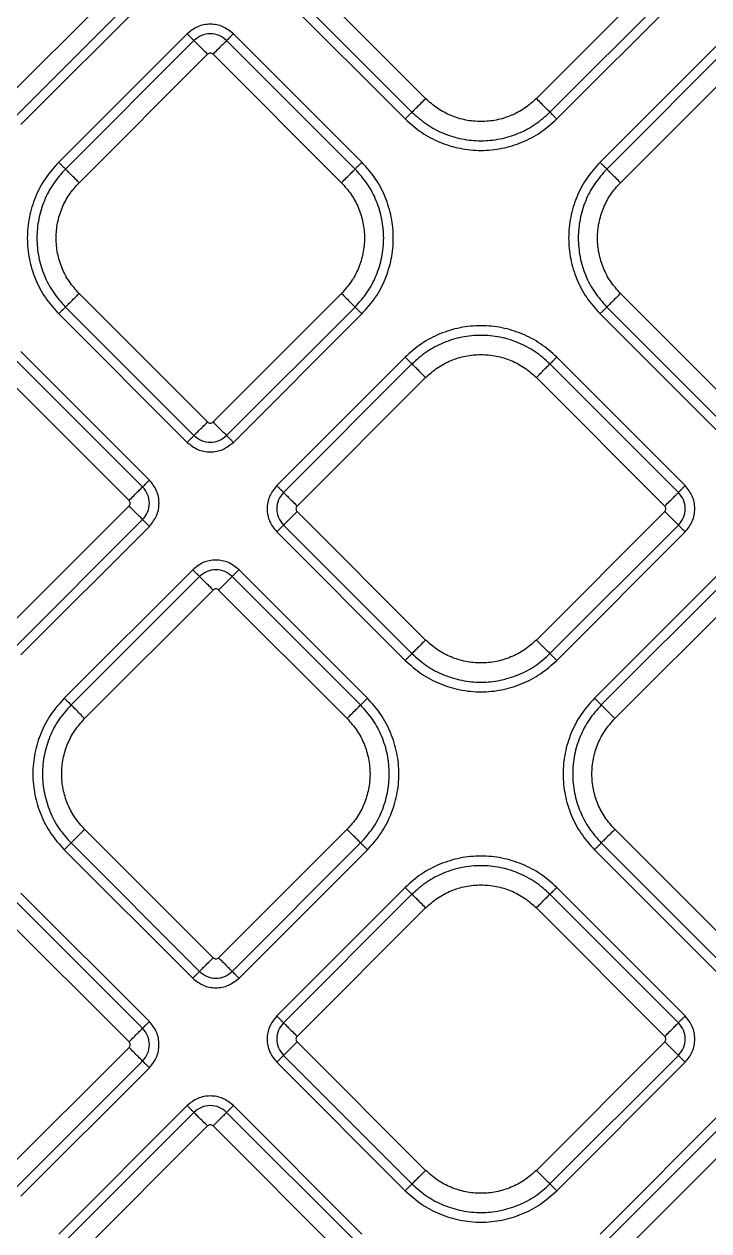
# Model space of a CAD drawing. Extents: x 943 to 1030, y 781 to 934.
# Drawn here: x 984.43 to 987.94, y 844.61 to 850.8 of the extents above; entities that cross this region are included whole.
import ezdxf

# ---------------------------------------------------------------- set-up
doc = ezdxf.new("R2010")
doc.units = 0
doc.header["$MEASUREMENT"] = 0
doc.layers.add('1', color=4, linetype='Continuous')

# ---------------------------------------------------------------- blocks, each defined once
blk = doc.blocks.new('AIRA')
at = {"layer": '1', "color": 3, "linetype": 'Continuous', "lineweight": 25}
for p, q in [((43.3118, 47.2516), (42.653, 47.9105)), ((44.5388, 47.9105), (43.88, 47.2516)), ((41.7908, 47.882), (41.1319, 47.2231)), ((42.5833, 47.8407), (43.2421, 47.1819)), ((43.9497, 47.1819), (44.6085, 47.8407)), ((41.2017, 47.1534), (41.8605, 47.8122)), ((41.2365, 47.1185), (41.8954, 47.7774)), ((42.5484, 47.8059), (43.2073, 47.147)), ((43.9846, 47.147), (44.6434, 47.8059)), ((42.0889, 47.5838), (41.4301, 46.925)), ((42.1238, 47.549), (41.4649, 46.8901)), ((42.9503, 46.8901), (42.2915, 47.549)), ((42.9852, 46.925), (42.3264, 47.5838)), ((44.8654, 47.5838), (44.2066, 46.925)), ((44.9003, 47.549), (44.2415, 46.8902)), ((41.5347, 46.8204), (42.1935, 47.4792)), ((42.2218, 47.4792), (42.8806, 46.8204)), ((44.3112, 46.8204), (44.97, 47.4793)), ((42.1935, 45.5934), (41.5347, 46.2523)), ((42.8806, 46.2523), (42.2218, 45.5934)), ((44.97, 45.5935), (44.3112, 46.2523)), ((41.4649, 46.1825), (42.1238, 45.5237)), ((42.2915, 45.5237), (42.9503, 46.1825)), ((44.2415, 46.1826), (44.9003, 45.5237)), ((41.4301, 46.1477), (42.0889, 45.4888)), ((42.3264, 45.4888), (42.9852, 46.1477)), ((44.2066, 46.1477), (44.8654, 45.4889)), ((41.8605, 45.2605), (41.2017, 45.9193)), ((41.8954, 45.2953), (41.2366, 45.9542)), ((43.2072, 45.9257), (42.5484, 45.2668)), ((44.6434, 45.2668), (43.9845, 45.9257)), ((43.2421, 45.8908), (42.5833, 45.232)), ((44.6085, 45.232), (43.9497, 45.8908)), ((41.132, 45.8496), (41.7908, 45.1907)), ((42.653, 45.1622), (43.3118, 45.8211)), ((43.8799, 45.8211), (44.5388, 45.1622)), ((41.7908, 45.1625), (41.132, 44.5036)), ((43.3118, 44.4751), (42.653, 45.134)), ((44.5388, 45.134), (43.8799, 44.4751)), ((41.2017, 44.4339), (41.8605, 45.0927)), ((41.2366, 44.399), (41.8954, 45.0579)), ((42.5833, 45.0642), (43.2421, 44.4054)), ((43.9497, 44.4054), (44.6085, 45.0642)), ((42.5484, 45.0294), (43.2072, 44.3705)), ((43.9845, 44.3705), (44.6434, 45.0294)), ((42.1174, 44.8358), (41.4586, 44.177)), ((43.0137, 44.177), (42.3549, 44.8358)), ((44.8369, 44.8358), (44.1781, 44.177)), ((42.1523, 44.801), (41.4935, 44.1422)), ((42.9788, 44.1422), (42.32, 44.801)), ((44.8718, 44.801), (44.2129, 44.1421)), ((41.5632, 44.0724), (42.222, 44.7313)), ((42.2503, 44.7313), (42.9091, 44.0724)), ((44.2827, 44.0724), (44.9415, 44.7312)), ((42.222, 42.8455), (41.5632, 43.5043)), ((42.9091, 43.5043), (42.2503, 42.8455)), ((44.9415, 42.8454), (44.2827, 43.5043)), ((41.4586, 43.3997), (42.1174, 42.7409)), ((41.4935, 43.4346), (42.1523, 42.7757)), ((42.32, 42.7757), (42.9788, 43.4346)), ((42.3549, 42.7409), (43.0137, 43.3997)), ((44.1781, 43.3997), (44.8369, 42.7408)), ((44.2129, 43.4345), (44.8718, 42.7757)), ((43.2073, 43.2062), (42.5484, 42.5473)), ((44.6434, 42.5473), (43.9846, 43.2062)), ((41.8605, 42.484), (41.2017, 43.1428)), ((41.8954, 42.5188), (41.2365, 43.1777)), ((43.2421, 43.1713), (42.5833, 42.5125)), ((44.6085, 42.5125), (43.9497, 43.1713)), ((41.1319, 43.0731), (41.7908, 42.4142)), ((42.653, 42.4427), (43.3118, 43.1016)), ((43.88, 43.1016), (44.5388, 42.4427)), ((43.3118, 41.7556), (42.653, 42.4145)), ((44.5388, 42.4145), (43.88, 41.7556)), ((41.7908, 42.386), (41.1319, 41.7271)), ((42.5833, 42.3447), (43.2421, 41.6859)), ((43.9497, 41.6859), (44.6085, 42.3447)), ((41.2017, 41.6574), (41.8605, 42.3162)), ((41.2365, 41.6225), (41.8954, 42.2814)), ((42.5484, 42.3099), (43.2073, 41.651)), ((43.9846, 41.651), (44.6434, 42.3099)), ((42.0889, 42.0878), (41.4301, 41.429)), ((42.9852, 41.429), (42.3264, 42.0878)), ((44.8654, 42.0878), (44.2066, 41.429)), ((42.1238, 42.053), (41.4649, 41.3941)), ((42.9503, 41.3941), (42.2915, 42.053)), ((44.9003, 42.053), (44.2415, 41.3942)), ((41.5347, 41.3244), (42.1935, 41.9832)), ((42.2218, 41.9832), (42.8806, 41.3244)), ((44.3112, 41.3244), (44.97, 41.9833))]:
    blk.add_line(p, q, dxfattribs=at)
for points, knots in [([(42.3264, 47.5838), (42.309, 47.5976), (42.2742, 47.625), (42.2076, 47.637), (42.1409, 47.625), (42.1063, 47.5975), (42.0889, 47.5838)], [0, 0, 0, 0, 0.250225, 0.500436, 0.750211, 1, 1, 1, 1]), ([(42.2915, 47.549), (42.2793, 47.5586), (42.2547, 47.578), (42.2076, 47.5865), (42.1605, 47.5781), (42.136, 47.5587), (42.1238, 47.549)], [0, 0, 0, 0, 0.249635, 0.500178, 0.750078, 1, 1, 1, 1]), ([(42.2218, 47.4792), (42.2197, 47.4809), (42.2156, 47.4842), (42.2076, 47.4856), (42.1997, 47.4842), (42.1956, 47.4809), (42.1935, 47.4792)], [0, 0, 0, 0, 0.2500103, 0.5, 0.7499897, 1, 1, 1, 1]), ([(42.1935, 45.5934), (42.1956, 45.5918), (42.1997, 45.5885), (42.2076, 45.5871), (42.2156, 45.5885), (42.2197, 45.5918), (42.2218, 45.5934)], [0, 0, 0, 0, 0.25001, 0.5, 0.74999, 1, 1, 1, 1]), ([(42.0889, 45.4888), (42.1063, 45.4751), (42.141, 45.4476), (42.2077, 45.4357), (42.2744, 45.4477), (42.309, 45.4751), (42.3264, 45.4888)], [0, 0, 0, 0, 0.250225, 0.500436, 0.750211, 1, 1, 1, 1]), ([(42.1238, 45.5237), (42.136, 45.514), (42.1606, 45.4946), (42.2076, 45.4861), (42.2548, 45.4946), (42.2792, 45.514), (42.2915, 45.5237)], [0, 0, 0, 0, 0.249635, 0.500178, 0.750078, 1, 1, 1, 1]), ([(41.8605, 45.0927), (41.8702, 45.105), (41.8896, 45.1295), (41.8981, 45.1766), (41.8896, 45.2237), (41.8702, 45.2482), (41.8605, 45.2605)], [0, 0, 0, 0, 0.2496354, 0.5001783, 0.7500779, 1, 1, 1, 1]), ([(41.8954, 45.0579), (41.9091, 45.0753), (41.9366, 45.11), (41.9486, 45.1767), (41.9366, 45.2433), (41.9091, 45.278), (41.8954, 45.2953)], [0, 0, 0, 0, 0.250225, 0.500436, 0.750211, 1, 1, 1, 1]), ([(42.5484, 45.2668), (42.5347, 45.2494), (42.5072, 45.2147), (42.4952, 45.148), (42.5072, 45.0814), (42.5347, 45.0467), (42.5484, 45.0294)], [0, 0, 0, 0, 0.250225, 0.500436, 0.750211, 1, 1, 1, 1]), ([(44.6434, 45.0294), (44.6571, 45.0467), (44.6846, 45.0815), (44.6965, 45.1482), (44.6845, 45.2148), (44.6571, 45.2495), (44.6434, 45.2668)], [0, 0, 0, 0, 0.250225, 0.500436, 0.750211, 1, 1, 1, 1]), ([(41.7908, 45.1625), (41.7925, 45.1645), (41.7957, 45.1687), (41.7971, 45.1766), (41.7957, 45.1845), (41.7925, 45.1887), (41.7908, 45.1907)], [0, 0, 0, 0, 0.25001, 0.5, 0.74999, 1, 1, 1, 1]), ([(42.5833, 45.232), (42.5736, 45.2197), (42.5542, 45.1952), (42.5457, 45.1481), (42.5541, 45.101), (42.5735, 45.0765), (42.5833, 45.0642)], [0, 0, 0, 0, 0.249635, 0.500178, 0.750078, 1, 1, 1, 1]), ([(44.6085, 45.0642), (44.6182, 45.0765), (44.6376, 45.101), (44.6461, 45.1481), (44.6376, 45.1952), (44.6182, 45.2197), (44.6085, 45.232)], [0, 0, 0, 0, 0.249635, 0.500178, 0.750078, 1, 1, 1, 1]), ([(42.653, 45.1622), (42.6513, 45.1602), (42.6481, 45.156), (42.6467, 45.1481), (42.6481, 45.1401), (42.6513, 45.136), (42.653, 45.134)], [0, 0, 0, 0, 0.25001, 0.5, 0.74999, 1, 1, 1, 1]), ([(44.5388, 45.134), (44.5404, 45.136), (44.5437, 45.1401), (44.5451, 45.1481), (44.5437, 45.156), (44.5404, 45.1602), (44.5388, 45.1622)], [0, 0, 0, 0, 0.2500103, 0.5, 0.7499897, 1, 1, 1, 1]), ([(42.3549, 44.8358), (42.3375, 44.8496), (42.3027, 44.8771), (42.2361, 44.889), (42.1694, 44.877), (42.1348, 44.8496), (42.1174, 44.8358)], [0, 0, 0, 0, 0.250225, 0.500436, 0.750211, 1, 1, 1, 1]), ([(42.32, 44.801), (42.3078, 44.8107), (42.2832, 44.8301), (42.2361, 44.8385), (42.189, 44.8301), (42.1645, 44.8107), (42.1523, 44.801)], [0, 0, 0, 0, 0.249635, 0.500178, 0.750078, 1, 1, 1, 1]), ([(42.2503, 44.7313), (42.2482, 44.7329), (42.2441, 44.7362), (42.2361, 44.7376), (42.2282, 44.7362), (42.2241, 44.7329), (42.222, 44.7313)], [0, 0, 0, 0, 0.25001, 0.5, 0.74999, 1, 1, 1, 1]), ([(42.222, 42.8455), (42.2241, 42.8438), (42.2282, 42.8405), (42.2361, 42.8391), (42.2441, 42.8405), (42.2482, 42.8438), (42.2503, 42.8455)], [0, 0, 0, 0, 0.25001, 0.5, 0.74999, 1, 1, 1, 1]), ([(42.1523, 42.7757), (42.1645, 42.7661), (42.1891, 42.7467), (42.2361, 42.7382), (42.2833, 42.7466), (42.3078, 42.766), (42.32, 42.7757)], [0, 0, 0, 0, 0.249635, 0.500178, 0.750078, 1, 1, 1, 1]), ([(42.1174, 42.7409), (42.1348, 42.7271), (42.1696, 42.6997), (42.2362, 42.6877), (42.3029, 42.6997), (42.3375, 42.7272), (42.3549, 42.7409)], [0, 0, 0, 0, 0.250225, 0.500436, 0.750211, 1, 1, 1, 1]), ([(41.8954, 42.2814), (41.9091, 42.2987), (41.9366, 42.3335), (41.9485, 42.4002), (41.9365, 42.4668), (41.9091, 42.5015), (41.8954, 42.5188)], [0, 0, 0, 0, 0.250225, 0.500436, 0.750211, 1, 1, 1, 1]), ([(42.5484, 42.5473), (42.5347, 42.5299), (42.5072, 42.4952), (42.4953, 42.4285), (42.5072, 42.3619), (42.5347, 42.3272), (42.5484, 42.3099)], [0, 0, 0, 0, 0.250225, 0.500436, 0.750211, 1, 1, 1, 1]), ([(42.5833, 42.5125), (42.5736, 42.5002), (42.5542, 42.4757), (42.5457, 42.4286), (42.5542, 42.3815), (42.5736, 42.357), (42.5833, 42.3447)], [0, 0, 0, 0, 0.249635, 0.500178, 0.750078, 1, 1, 1, 1]), ([(44.6085, 42.3447), (44.6182, 42.357), (44.6376, 42.3815), (44.6461, 42.4286), (44.6376, 42.4757), (44.6182, 42.5002), (44.6085, 42.5125)], [0, 0, 0, 0, 0.249635, 0.500178, 0.750078, 1, 1, 1, 1]), ([(44.6434, 42.3099), (44.6571, 42.3273), (44.6846, 42.362), (44.6966, 42.4287), (44.6846, 42.4953), (44.6571, 42.53), (44.6434, 42.5473)], [0, 0, 0, 0, 0.250225, 0.500436, 0.750211, 1, 1, 1, 1]), ([(41.8605, 42.3162), (41.8702, 42.3285), (41.8896, 42.353), (41.8981, 42.4001), (41.8896, 42.4472), (41.8702, 42.4717), (41.8605, 42.484)], [0, 0, 0, 0, 0.249635, 0.500178, 0.750078, 1, 1, 1, 1]), ([(41.7908, 42.386), (41.7924, 42.388), (41.7957, 42.3921), (41.7971, 42.4001), (41.7957, 42.408), (41.7924, 42.4122), (41.7908, 42.4142)], [0, 0, 0, 0, 0.25001, 0.5, 0.74999, 1, 1, 1, 1]), ([(42.653, 42.4427), (42.6514, 42.4407), (42.6481, 42.4365), (42.6467, 42.4286), (42.6481, 42.4207), (42.6514, 42.4165), (42.653, 42.4145)], [0, 0, 0, 0, 0.25001, 0.5, 0.74999, 1, 1, 1, 1]), ([(44.5388, 42.4145), (44.5405, 42.4165), (44.5437, 42.4207), (44.5451, 42.4286), (44.5437, 42.4365), (44.5405, 42.4407), (44.5388, 42.4427)], [0, 0, 0, 0, 0.2500103, 0.5, 0.7499897, 1, 1, 1, 1]), ([(42.3264, 42.0878), (42.309, 42.1016), (42.2742, 42.129), (42.2076, 42.141), (42.1409, 42.129), (42.1063, 42.1015), (42.0889, 42.0878)], [0, 0, 0, 0, 0.250225, 0.500436, 0.750211, 1, 1, 1, 1]), ([(42.2915, 42.053), (42.2793, 42.0626), (42.2547, 42.082), (42.2076, 42.0905), (42.1605, 42.0821), (42.136, 42.0627), (42.1238, 42.053)], [0, 0, 0, 0, 0.2496354, 0.5001783, 0.7500779, 1, 1, 1, 1]), ([(42.2218, 41.9832), (42.2197, 41.9849), (42.2156, 41.9882), (42.2076, 41.9896), (42.1997, 41.9882), (42.1956, 41.9849), (42.1935, 41.9832)], [0, 0, 0, 0, 0.2500103, 0.5, 0.7499897, 1, 1, 1, 1])]:
    blk.add_open_spline(points, degree=3, knots=knots, dxfattribs=at)
for points in [[(42.0889, 47.5838), (42.0931, 47.5797), (42.1013, 47.5714), (42.1122, 47.5606), (42.1205, 47.5523), (42.1227, 47.5501), (42.1238, 47.549)], [(42.1935, 47.4792), (42.1852, 47.4875), (42.1687, 47.5041), (42.147, 47.5257), (42.1304, 47.5423), (42.126, 47.5467), (42.1238, 47.549)], [(42.2915, 47.549), (42.2893, 47.5467), (42.2849, 47.5423), (42.2683, 47.5257), (42.2466, 47.5041), (42.2301, 47.4875), (42.2218, 47.4792)], [(42.3264, 47.5838), (42.3222, 47.5797), (42.3139, 47.5714), (42.3031, 47.5606), (42.2948, 47.5523), (42.2926, 47.5501), (42.2915, 47.549)], [(43.3118, 47.2516), (43.3036, 47.2434), (43.287, 47.2268), (43.2654, 47.2051), (43.2488, 47.1885), (43.2443, 47.1841), (43.2421, 47.1819)], [(43.88, 47.2516), (43.8603, 47.2341), (43.821, 47.199), (43.7505, 47.1623), (43.6748, 47.1391), (43.5959, 47.1314), (43.517, 47.1391), (43.4413, 47.1623), (43.3708, 47.199), (43.3315, 47.2341), (43.3118, 47.2516)], [(43.88, 47.2516), (43.8883, 47.2434), (43.9048, 47.2268), (43.9265, 47.2051), (43.9431, 47.1885), (43.9475, 47.1841), (43.9497, 47.1819)], [(43.2073, 47.147), (43.2114, 47.1512), (43.2197, 47.1595), (43.2305, 47.1703), (43.2388, 47.1786), (43.241, 47.1808), (43.2421, 47.1819)], [(43.2421, 47.1819), (43.2666, 47.1601), (43.3155, 47.1164), (43.4034, 47.0706), (43.4976, 47.0418), (43.5959, 47.0322), (43.6942, 47.0418), (43.7884, 47.0706), (43.8763, 47.1164), (43.9252, 47.1601), (43.9497, 47.1819)], [(43.9846, 47.147), (43.9804, 47.1512), (43.9721, 47.1595), (43.9613, 47.1703), (43.953, 47.1786), (43.9508, 47.1808), (43.9497, 47.1819)], [(43.2073, 47.147), (43.2341, 47.1231), (43.2879, 47.0751), (43.3844, 47.0248), (43.4879, 46.9931), (43.5959, 46.9825), (43.7039, 46.9931), (43.8074, 47.0248), (43.9039, 47.0751), (43.9577, 47.1231), (43.9846, 47.147)], [(41.4301, 46.925), (41.4061, 46.8981), (41.3581, 46.8443), (41.3078, 46.7478), (41.2761, 46.6443), (41.2656, 46.5363), (41.2761, 46.4284), (41.3078, 46.3248), (41.3581, 46.2283), (41.4061, 46.1746), (41.4301, 46.1477)], [(41.4301, 46.925), (41.4342, 46.9208), (41.4425, 46.9126), (41.4533, 46.9017), (41.4616, 46.8934), (41.4638, 46.8912), (41.4649, 46.8901)], [(42.9852, 46.925), (42.9811, 46.9208), (42.9728, 46.9126), (42.962, 46.9017), (42.9537, 46.8934), (42.9514, 46.8912), (42.9503, 46.8901)], [(42.9852, 46.1477), (43.0092, 46.1746), (43.0572, 46.2283), (43.1074, 46.3248), (43.1391, 46.4284), (43.1497, 46.5363), (43.1391, 46.6443), (43.1074, 46.7478), (43.0572, 46.8443), (43.0092, 46.8981), (42.9852, 46.925)], [(44.2066, 46.925), (44.1826, 46.8981), (44.1346, 46.8444), (44.0844, 46.7479), (44.0526, 46.6443), (44.0421, 46.5364), (44.0526, 46.4284), (44.0844, 46.3249), (44.1346, 46.2284), (44.1826, 46.1746), (44.2066, 46.1477)], [(44.2066, 46.925), (44.2107, 46.9209), (44.219, 46.9126), (44.2298, 46.9018), (44.2381, 46.8935), (44.2403, 46.8913), (44.2415, 46.8902)], [(41.4649, 46.8901), (41.4431, 46.8656), (41.3994, 46.8167), (41.3537, 46.7289), (41.3248, 46.6346), (41.3152, 46.5363), (41.3248, 46.4381), (41.3537, 46.3438), (41.3994, 46.256), (41.4431, 46.207), (41.4649, 46.1825)], [(41.5347, 46.8204), (41.5264, 46.8287), (41.5098, 46.8452), (41.4882, 46.8669), (41.4716, 46.8835), (41.4672, 46.8879), (41.4649, 46.8901)], [(42.8806, 46.8204), (42.8889, 46.8287), (42.9054, 46.8452), (42.9271, 46.8669), (42.9437, 46.8835), (42.9481, 46.8879), (42.9503, 46.8901)], [(42.9503, 46.1825), (42.9722, 46.207), (43.0159, 46.256), (43.0616, 46.3438), (43.0905, 46.4381), (43.1001, 46.5363), (43.0905, 46.6346), (43.0616, 46.7289), (43.0159, 46.8167), (42.9722, 46.8656), (42.9503, 46.8901)], [(44.2415, 46.8902), (44.2196, 46.8657), (44.1759, 46.8167), (44.1302, 46.7289), (44.1013, 46.6346), (44.0917, 46.5364), (44.1013, 46.4381), (44.1302, 46.3438), (44.1759, 46.256), (44.2196, 46.207), (44.2415, 46.1826)], [(44.3112, 46.8204), (44.3029, 46.8287), (44.2863, 46.8453), (44.2647, 46.8669), (44.2481, 46.8835), (44.2437, 46.8879), (44.2415, 46.8902)], [(41.5347, 46.2523), (41.5171, 46.2719), (41.4821, 46.3112), (41.4453, 46.3817), (41.4221, 46.4574), (41.4144, 46.5363), (41.4221, 46.6152), (41.4453, 46.6909), (41.4821, 46.7615), (41.5171, 46.8007), (41.5347, 46.8204)], [(42.8806, 46.8204), (42.8981, 46.8007), (42.9332, 46.7615), (42.97, 46.6909), (42.9931, 46.6152), (43.0008, 46.5363), (42.9931, 46.4574), (42.97, 46.3817), (42.9332, 46.3112), (42.8981, 46.2719), (42.8806, 46.2523)], [(44.3112, 46.2523), (44.2936, 46.2719), (44.2586, 46.3112), (44.2218, 46.3818), (44.1987, 46.4575), (44.1909, 46.5364), (44.1987, 46.6153), (44.2218, 46.691), (44.2586, 46.7615), (44.2936, 46.8008), (44.3112, 46.8204)], [(41.4649, 46.1825), (41.4672, 46.1848), (41.4716, 46.1892), (41.4882, 46.2058), (41.5098, 46.2274), (41.5264, 46.244), (41.5347, 46.2523)], [(42.8806, 46.2523), (42.8889, 46.244), (42.9054, 46.2274), (42.9271, 46.2058), (42.9437, 46.1892), (42.9481, 46.1848), (42.9503, 46.1825)], [(44.3112, 46.2523), (44.3029, 46.244), (44.2863, 46.2275), (44.2647, 46.2058), (44.2481, 46.1892), (44.2437, 46.1848), (44.2415, 46.1826)], [(41.4649, 46.1825), (41.4638, 46.1814), (41.4616, 46.1792), (41.4533, 46.1709), (41.4425, 46.1601), (41.4342, 46.1518), (41.4301, 46.1477)], [(42.9852, 46.1477), (42.9811, 46.1518), (42.9728, 46.1601), (42.962, 46.1709), (42.9537, 46.1792), (42.9514, 46.1814), (42.9503, 46.1825)], [(44.2066, 46.1477), (44.2107, 46.1519), (44.219, 46.1601), (44.2298, 46.171), (44.2381, 46.1793), (44.2403, 46.1815), (44.2415, 46.1826)], [(43.9845, 45.9257), (43.9576, 45.9496), (43.9039, 45.9976), (43.8074, 46.0479), (43.7038, 46.0796), (43.5959, 46.0902), (43.4879, 46.0796), (43.3844, 46.0479), (43.2879, 45.9976), (43.2341, 45.9496), (43.2072, 45.9257)], [(43.9497, 45.8908), (43.9252, 45.9126), (43.8762, 45.9563), (43.7884, 46.0021), (43.6942, 46.0309), (43.5959, 46.0405), (43.4976, 46.0309), (43.4033, 46.0021), (43.3155, 45.9563), (43.2666, 45.9126), (43.2421, 45.8908)], [(43.2072, 45.9257), (43.2114, 45.9215), (43.2196, 45.9132), (43.2305, 45.9024), (43.2388, 45.8941), (43.241, 45.8919), (43.2421, 45.8908)], [(43.3118, 45.8211), (43.3315, 45.8386), (43.3708, 45.8737), (43.4413, 45.9104), (43.517, 45.9336), (43.5959, 45.9413), (43.6748, 45.9336), (43.7505, 45.9104), (43.821, 45.8737), (43.8603, 45.8386), (43.8799, 45.8211)], [(43.9845, 45.9257), (43.9804, 45.9215), (43.9721, 45.9132), (43.9613, 45.9024), (43.953, 45.8941), (43.9508, 45.8919), (43.9497, 45.8908)], [(43.3118, 45.8211), (43.3035, 45.8293), (43.287, 45.8459), (43.2653, 45.8676), (43.2487, 45.8842), (43.2443, 45.8886), (43.2421, 45.8908)], [(43.8799, 45.8211), (43.8882, 45.8293), (43.9048, 45.8459), (43.9264, 45.8676), (43.943, 45.8842), (43.9475, 45.8886), (43.9497, 45.8908)], [(42.1238, 45.5237), (42.126, 45.5259), (42.1304, 45.5303), (42.147, 45.5469), (42.1687, 45.5686), (42.1852, 45.5852), (42.1935, 45.5934)], [(42.2218, 45.5934), (42.2301, 45.5852), (42.2466, 45.5686), (42.2683, 45.5469), (42.2849, 45.5303), (42.2893, 45.5259), (42.2915, 45.5237)], [(42.0889, 45.4888), (42.0931, 45.493), (42.1013, 45.5013), (42.1122, 45.5121), (42.1205, 45.5204), (42.1227, 45.5226), (42.1238, 45.5237)], [(42.3264, 45.4888), (42.3222, 45.493), (42.3139, 45.5013), (42.3031, 45.5121), (42.2948, 45.5204), (42.2926, 45.5226), (42.2915, 45.5237)], [(41.7908, 45.1907), (41.7991, 45.199), (41.8156, 45.2156), (41.8373, 45.2372), (41.8539, 45.2538), (41.8583, 45.2583), (41.8605, 45.2605)], [(41.8954, 45.2953), (41.8913, 45.2912), (41.883, 45.2829), (41.8721, 45.2721), (41.8639, 45.2638), (41.8616, 45.2616), (41.8605, 45.2605)], [(42.5484, 45.2668), (42.5525, 45.2627), (42.5608, 45.2544), (42.5716, 45.2436), (42.5799, 45.2353), (42.5821, 45.2331), (42.5833, 45.232)], [(44.6085, 45.232), (44.6096, 45.2331), (44.6118, 45.2353), (44.6201, 45.2436), (44.6309, 45.2544), (44.6392, 45.2627), (44.6434, 45.2668)], [(42.5833, 45.232), (42.5855, 45.2297), (42.5899, 45.2253), (42.6065, 45.2087), (42.6281, 45.1871), (42.6447, 45.1705), (42.653, 45.1622)], [(44.5388, 45.1622), (44.5471, 45.1705), (44.5636, 45.1871), (44.5853, 45.2087), (44.6019, 45.2253), (44.6063, 45.2297), (44.6085, 45.232)], [(41.8605, 45.0927), (41.8583, 45.095), (41.8539, 45.0994), (41.8373, 45.116), (41.8156, 45.1376), (41.7991, 45.1542), (41.7908, 45.1625)], [(42.653, 45.134), (42.6447, 45.1257), (42.6281, 45.1091), (42.6065, 45.0875), (42.5899, 45.0709), (42.5855, 45.0664), (42.5833, 45.0642)], [(44.6085, 45.0642), (44.6063, 45.0664), (44.6019, 45.0709), (44.5853, 45.0875), (44.5636, 45.1091), (44.5471, 45.1257), (44.5388, 45.134)], [(41.8954, 45.0579), (41.8913, 45.062), (41.883, 45.0703), (41.8721, 45.0811), (41.8639, 45.0894), (41.8616, 45.0916), (41.8605, 45.0927)], [(42.5484, 45.0294), (42.5525, 45.0335), (42.5608, 45.0418), (42.5716, 45.0526), (42.5799, 45.0609), (42.5821, 45.0631), (42.5833, 45.0642)], [(44.6434, 45.0294), (44.6392, 45.0335), (44.6309, 45.0418), (44.6201, 45.0526), (44.6118, 45.0609), (44.6096, 45.0631), (44.6085, 45.0642)], [(42.1174, 44.8358), (42.1216, 44.8317), (42.1298, 44.8234), (42.1407, 44.8126), (42.149, 44.8043), (42.1512, 44.8021), (42.1523, 44.801)], [(42.3549, 44.8358), (42.3507, 44.8317), (42.3425, 44.8234), (42.3316, 44.8126), (42.3233, 44.8043), (42.3211, 44.8021), (42.32, 44.801)], [(42.222, 44.7313), (42.2137, 44.7395), (42.1972, 44.7561), (42.1755, 44.7778), (42.1589, 44.7943), (42.1545, 44.7988), (42.1523, 44.801)], [(42.32, 44.801), (42.3178, 44.7988), (42.3134, 44.7943), (42.2968, 44.7778), (42.2751, 44.7561), (42.2586, 44.7395), (42.2503, 44.7313)], [(43.3118, 44.4751), (43.3035, 44.4668), (43.287, 44.4503), (43.2653, 44.4286), (43.2487, 44.412), (43.2443, 44.4076), (43.2421, 44.4054)], [(43.8799, 44.4751), (43.8603, 44.4576), (43.821, 44.4225), (43.7505, 44.3858), (43.6748, 44.3626), (43.5959, 44.3549), (43.517, 44.3626), (43.4413, 44.3858), (43.3708, 44.4225), (43.3315, 44.4576), (43.3118, 44.4751)], [(43.8799, 44.4751), (43.8882, 44.4668), (43.9048, 44.4503), (43.9264, 44.4286), (43.943, 44.412), (43.9475, 44.4076), (43.9497, 44.4054)], [(43.2072, 44.3705), (43.2114, 44.3747), (43.2196, 44.383), (43.2305, 44.3938), (43.2388, 44.4021), (43.241, 44.4043), (43.2421, 44.4054)], [(43.2072, 44.3705), (43.2341, 44.3465), (43.2879, 44.2986), (43.3844, 44.2483), (43.4879, 44.2166), (43.5959, 44.206), (43.7038, 44.2166), (43.8074, 44.2483), (43.9039, 44.2986), (43.9576, 44.3465), (43.9845, 44.3705)], [(43.2421, 44.4054), (43.2666, 44.3836), (43.3155, 44.3399), (43.4033, 44.2941), (43.4976, 44.2653), (43.5959, 44.2557), (43.6942, 44.2653), (43.7884, 44.2941), (43.8762, 44.3399), (43.9252, 44.3836), (43.9497, 44.4054)], [(43.9845, 44.3705), (43.9804, 44.3747), (43.9721, 44.383), (43.9613, 44.3938), (43.953, 44.4021), (43.9508, 44.4043), (43.9497, 44.4054)], [(41.4586, 44.177), (41.4346, 44.1501), (41.3866, 44.0964), (41.3364, 43.9999), (41.3046, 43.8963), (41.2941, 43.7884), (41.3046, 43.6804), (41.3364, 43.5769), (41.3866, 43.4804), (41.4346, 43.4266), (41.4586, 43.3997)], [(41.4935, 44.1422), (41.4716, 44.1177), (41.4279, 44.0687), (41.3822, 43.9809), (41.3533, 43.8866), (41.3437, 43.7884), (41.3533, 43.6901), (41.3822, 43.5958), (41.4279, 43.508), (41.4716, 43.459), (41.4935, 43.4346)], [(41.4586, 44.177), (41.4627, 44.1729), (41.471, 44.1646), (41.4818, 44.1538), (41.4901, 44.1455), (41.4923, 44.1433), (41.4935, 44.1422)], [(41.5632, 44.0724), (41.5549, 44.0807), (41.5383, 44.0973), (41.5167, 44.1189), (41.5001, 44.1355), (41.4957, 44.1399), (41.4935, 44.1422)], [(42.9091, 44.0724), (42.9174, 44.0807), (42.934, 44.0973), (42.9556, 44.1189), (42.9722, 44.1355), (42.9766, 44.1399), (42.9788, 44.1422)], [(43.0137, 44.177), (43.0096, 44.1729), (43.0013, 44.1646), (42.9905, 44.1538), (42.9822, 44.1455), (42.98, 44.1433), (42.9788, 44.1422)], [(42.9788, 43.4346), (43.0007, 43.459), (43.0444, 43.508), (43.0901, 43.5958), (43.119, 43.6901), (43.1286, 43.7884), (43.119, 43.8866), (43.0901, 43.9809), (43.0444, 44.0687), (43.0007, 44.1177), (42.9788, 44.1422)], [(43.0137, 43.3997), (43.0377, 43.4266), (43.0857, 43.4804), (43.1359, 43.5769), (43.1677, 43.6804), (43.1782, 43.7884), (43.1677, 43.8963), (43.1359, 43.9999), (43.0857, 44.0964), (43.0377, 44.1501), (43.0137, 44.177)], [(44.1781, 44.177), (44.1541, 44.1501), (44.1061, 44.0963), (44.0558, 43.9998), (44.0241, 43.8963), (44.0136, 43.7883), (44.0241, 43.6804), (44.0558, 43.5768), (44.1061, 43.4803), (44.1541, 43.4266), (44.1781, 43.3997)], [(44.2129, 44.1421), (44.1911, 44.1176), (44.1474, 44.0687), (44.1017, 43.9809), (44.0728, 43.8866), (44.0632, 43.7883), (44.0728, 43.6901), (44.1017, 43.5958), (44.1474, 43.508), (44.1911, 43.459), (44.2129, 43.4345)], [(44.1781, 44.177), (44.1822, 44.1728), (44.1905, 44.1646), (44.2013, 44.1537), (44.2096, 44.1454), (44.2118, 44.1432), (44.2129, 44.1421)], [(44.2827, 44.0724), (44.2744, 44.0807), (44.2578, 44.0972), (44.2362, 44.1189), (44.2196, 44.1355), (44.2152, 44.1399), (44.2129, 44.1421)], [(41.5632, 43.5043), (41.5456, 43.5239), (41.5106, 43.5632), (41.4738, 43.6338), (41.4507, 43.7095), (41.4429, 43.7884), (41.4507, 43.8673), (41.4738, 43.943), (41.5106, 44.0135), (41.5456, 44.0528), (41.5632, 44.0724)], [(42.9091, 44.0724), (42.9267, 44.0528), (42.9617, 44.0135), (42.9985, 43.943), (43.0216, 43.8673), (43.0294, 43.7884), (43.0216, 43.7095), (42.9985, 43.6338), (42.9617, 43.5632), (42.9267, 43.5239), (42.9091, 43.5043)], [(44.2827, 43.5043), (44.2651, 43.5239), (44.2301, 43.5632), (44.1933, 43.6337), (44.1701, 43.7094), (44.1624, 43.7883), (44.1701, 43.8672), (44.1933, 43.9429), (44.2301, 44.0135), (44.2651, 44.0527), (44.2827, 44.0724)], [(41.5632, 43.5043), (41.5549, 43.496), (41.5383, 43.4795), (41.5167, 43.4578), (41.5001, 43.4412), (41.4957, 43.4368), (41.4935, 43.4346)], [(42.9788, 43.4346), (42.9766, 43.4368), (42.9722, 43.4412), (42.9556, 43.4578), (42.934, 43.4795), (42.9174, 43.496), (42.9091, 43.5043)], [(44.2827, 43.5043), (44.2744, 43.496), (44.2578, 43.4794), (44.2362, 43.4578), (44.2196, 43.4412), (44.2152, 43.4368), (44.2129, 43.4345)], [(41.4586, 43.3997), (41.4627, 43.4039), (41.471, 43.4121), (41.4818, 43.423), (41.4901, 43.4313), (41.4923, 43.4335), (41.4935, 43.4346)], [(42.9788, 43.4346), (42.98, 43.4335), (42.9822, 43.4313), (42.9905, 43.423), (43.0013, 43.4121), (43.0096, 43.4039), (43.0137, 43.3997)], [(44.1781, 43.3997), (44.1822, 43.4038), (44.1905, 43.4121), (44.2013, 43.4229), (44.2096, 43.4312), (44.2118, 43.4334), (44.2129, 43.4345)], [(43.9846, 43.2062), (43.9577, 43.2302), (43.9039, 43.2781), (43.8074, 43.3284), (43.7039, 43.3601), (43.5959, 43.3707), (43.4879, 43.3601), (43.3844, 43.3284), (43.2879, 43.2781), (43.2341, 43.2302), (43.2073, 43.2062)], [(43.9497, 43.1713), (43.9252, 43.1931), (43.8763, 43.2368), (43.7884, 43.2826), (43.6942, 43.3114), (43.5959, 43.321), (43.4976, 43.3114), (43.4034, 43.2826), (43.3155, 43.2368), (43.2666, 43.1931), (43.2421, 43.1713)], [(43.2073, 43.2062), (43.2114, 43.202), (43.2197, 43.1937), (43.2305, 43.1829), (43.2388, 43.1746), (43.241, 43.1724), (43.2421, 43.1713)], [(43.3118, 43.1016), (43.3315, 43.1191), (43.3708, 43.1542), (43.4413, 43.1909), (43.517, 43.2141), (43.5959, 43.2218), (43.6748, 43.2141), (43.7505, 43.1909), (43.821, 43.1542), (43.8603, 43.1191), (43.88, 43.1016)], [(43.9846, 43.2062), (43.9804, 43.202), (43.9721, 43.1937), (43.9613, 43.1829), (43.953, 43.1746), (43.9508, 43.1724), (43.9497, 43.1713)], [(43.3118, 43.1016), (43.3036, 43.1099), (43.287, 43.1264), (43.2654, 43.1481), (43.2488, 43.1647), (43.2443, 43.1691), (43.2421, 43.1713)], [(43.88, 43.1016), (43.8883, 43.1099), (43.9048, 43.1264), (43.9265, 43.1481), (43.9431, 43.1647), (43.9475, 43.1691), (43.9497, 43.1713)], [(42.1523, 42.7757), (42.1545, 42.778), (42.1589, 42.7824), (42.1755, 42.799), (42.1972, 42.8206), (42.2137, 42.8372), (42.222, 42.8455)], [(42.2503, 42.8455), (42.2586, 42.8372), (42.2751, 42.8206), (42.2968, 42.799), (42.3134, 42.7824), (42.3178, 42.778), (42.32, 42.7757)], [(42.1174, 42.7409), (42.1216, 42.745), (42.1298, 42.7533), (42.1407, 42.7641), (42.149, 42.7724), (42.1512, 42.7746), (42.1523, 42.7757)], [(42.3549, 42.7409), (42.3507, 42.745), (42.3425, 42.7533), (42.3316, 42.7641), (42.3233, 42.7724), (42.3211, 42.7746), (42.32, 42.7757)], [(41.8605, 42.484), (41.8616, 42.4851), (41.8638, 42.4873), (41.8721, 42.4956), (41.8829, 42.5064), (41.8912, 42.5147), (41.8954, 42.5188)], [(42.5484, 42.5473), (42.5526, 42.5432), (42.5608, 42.5349), (42.5717, 42.5241), (42.58, 42.5158), (42.5822, 42.5136), (42.5833, 42.5125)], [(42.5833, 42.5125), (42.5855, 42.5103), (42.5899, 42.5058), (42.6065, 42.4892), (42.6282, 42.4676), (42.6447, 42.451), (42.653, 42.4427)], [(44.5388, 42.4427), (44.5471, 42.451), (44.5636, 42.4676), (44.5853, 42.4892), (44.6019, 42.5058), (44.6063, 42.5103), (44.6085, 42.5125)], [(44.6434, 42.5473), (44.6393, 42.5432), (44.631, 42.5349), (44.6201, 42.5241), (44.6119, 42.5158), (44.6096, 42.5136), (44.6085, 42.5125)], [(41.7908, 42.4142), (41.7991, 42.4225), (41.8156, 42.4391), (41.8373, 42.4607), (41.8539, 42.4773), (41.8583, 42.4817), (41.8605, 42.484)], [(42.653, 42.4145), (42.6447, 42.4062), (42.6282, 42.3896), (42.6065, 42.368), (42.5899, 42.3514), (42.5855, 42.347), (42.5833, 42.3447)], [(44.6085, 42.3447), (44.6063, 42.347), (44.6019, 42.3514), (44.5853, 42.368), (44.5636, 42.3896), (44.5471, 42.4062), (44.5388, 42.4145)], [(41.8605, 42.3162), (41.8583, 42.3184), (41.8539, 42.3229), (41.8373, 42.3395), (41.8156, 42.3611), (41.7991, 42.3777), (41.7908, 42.386)], [(42.5484, 42.3099), (42.5526, 42.314), (42.5608, 42.3223), (42.5717, 42.3331), (42.58, 42.3414), (42.5822, 42.3436), (42.5833, 42.3447)], [(44.6085, 42.3447), (44.6096, 42.3436), (44.6119, 42.3414), (44.6201, 42.3331), (44.631, 42.3223), (44.6393, 42.314), (44.6434, 42.3099)], [(41.8954, 42.2814), (41.8912, 42.2855), (41.8829, 42.2938), (41.8721, 42.3046), (41.8638, 42.3129), (41.8616, 42.3151), (41.8605, 42.3162)], [(42.0889, 42.0878), (42.0931, 42.0837), (42.1013, 42.0754), (42.1122, 42.0646), (42.1205, 42.0563), (42.1227, 42.0541), (42.1238, 42.053)], [(42.3264, 42.0878), (42.3222, 42.0837), (42.3139, 42.0754), (42.3031, 42.0646), (42.2948, 42.0563), (42.2926, 42.0541), (42.2915, 42.053)], [(42.1935, 41.9832), (42.1852, 41.9915), (42.1687, 42.0081), (42.147, 42.0297), (42.1304, 42.0463), (42.126, 42.0507), (42.1238, 42.053)], [(42.2915, 42.053), (42.2893, 42.0507), (42.2849, 42.0463), (42.2683, 42.0297), (42.2466, 42.0081), (42.2301, 41.9915), (42.2218, 41.9832)], [(43.3118, 41.7556), (43.3036, 41.7474), (43.287, 41.7308), (43.2654, 41.7091), (43.2488, 41.6925), (43.2443, 41.6881), (43.2421, 41.6859)], [(43.88, 41.7556), (43.8603, 41.7381), (43.821, 41.703), (43.7505, 41.6663), (43.6748, 41.6431), (43.5959, 41.6354), (43.517, 41.6431), (43.4413, 41.6663), (43.3708, 41.703), (43.3315, 41.7381), (43.3118, 41.7556)], [(43.88, 41.7556), (43.8883, 41.7474), (43.9048, 41.7308), (43.9265, 41.7091), (43.9431, 41.6925), (43.9475, 41.6881), (43.9497, 41.6859)], [(43.2073, 41.651), (43.2114, 41.6552), (43.2197, 41.6635), (43.2305, 41.6743), (43.2388, 41.6826), (43.241, 41.6848), (43.2421, 41.6859)], [(43.2073, 41.651), (43.2341, 41.6271), (43.2879, 41.5791), (43.3844, 41.5288), (43.4879, 41.4971), (43.5959, 41.4865), (43.7039, 41.4971), (43.8074, 41.5288), (43.9039, 41.5791), (43.9577, 41.6271), (43.9846, 41.651)], [(43.2421, 41.6859), (43.2666, 41.6641), (43.3155, 41.6204), (43.4034, 41.5746), (43.4976, 41.5458), (43.5959, 41.5362), (43.6942, 41.5458), (43.7884, 41.5746), (43.8763, 41.6204), (43.9252, 41.6641), (43.9497, 41.6859)], [(43.9846, 41.651), (43.9804, 41.6552), (43.9721, 41.6635), (43.9613, 41.6743), (43.953, 41.6826), (43.9508, 41.6848), (43.9497, 41.6859)]]:
    blk.add_open_spline(points, degree=3, dxfattribs=at)

msp = doc.modelspace()

# ---------------------------------------------------------------- block references
at = {"layer": '1'}
msp.add_blockref('AIRA', (943.1775, 803.1658), dxfattribs=at)

doc.saveas('drawing.dxf')
